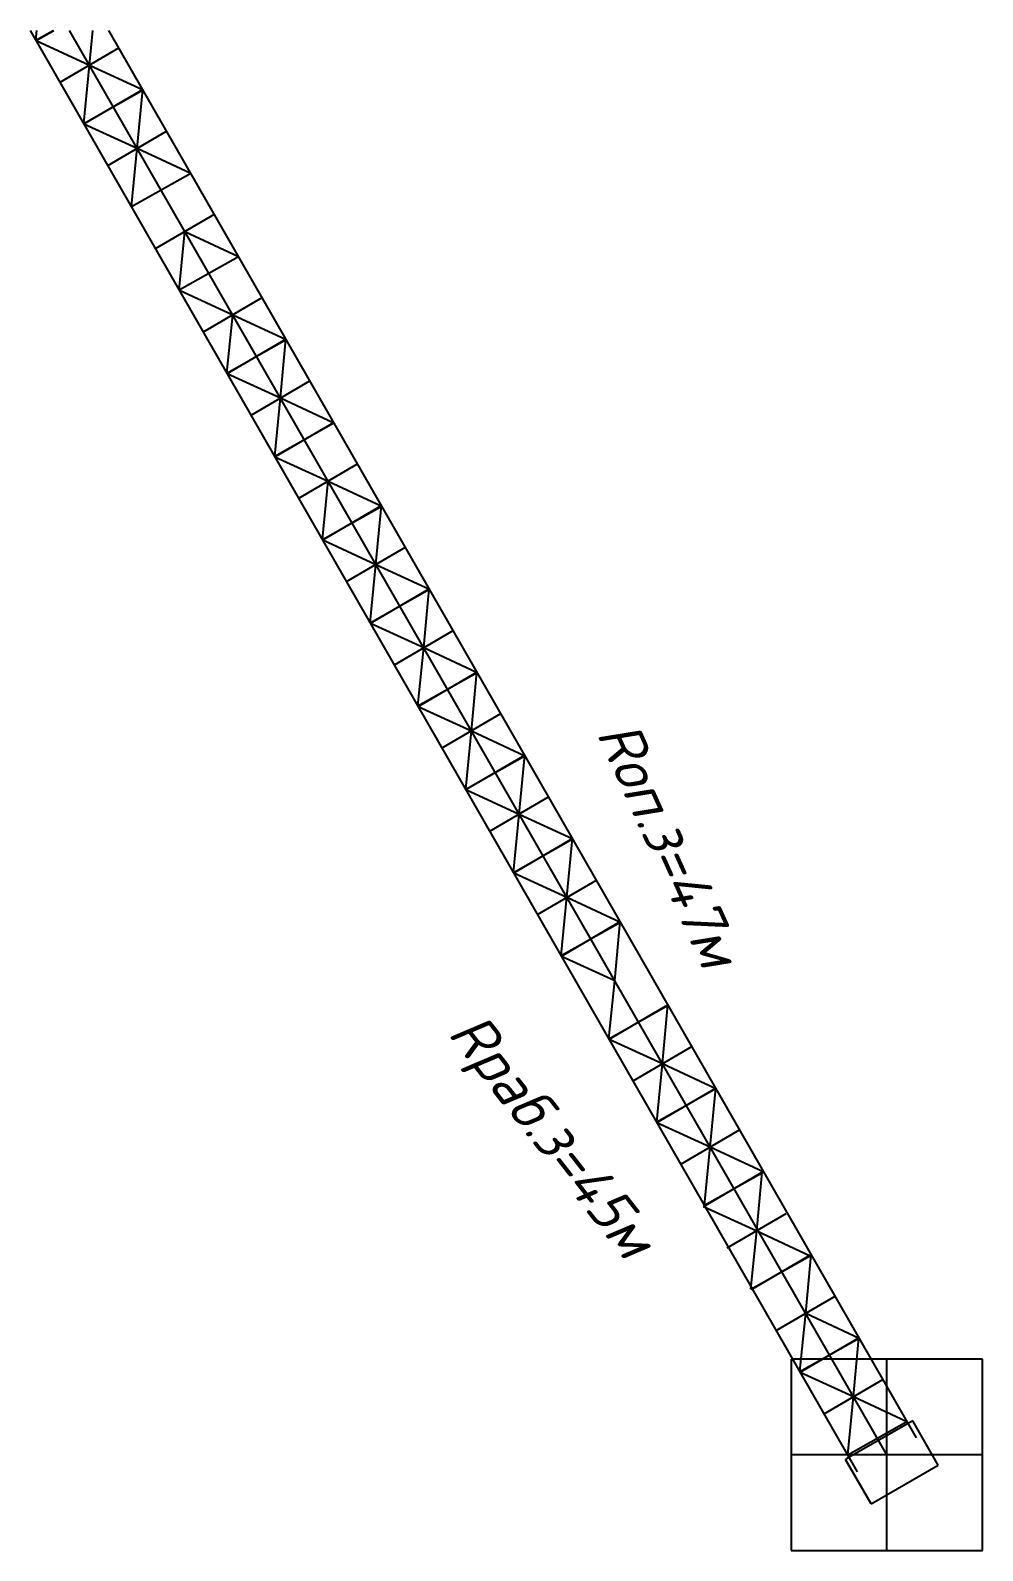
# Model space of a CAD drawing. Header units: millimetres. Extents: x 5763 to 12018931, y 39842 to 3600577.
# Drawn here: x 802334 to 824723, y 430611 to 466339 of the extents above; entities that cross this region are included whole.
import ezdxf

# ---------------------------------------------------------------- set-up
doc = ezdxf.new("R2010")
doc.units = ezdxf.units.MM
doc.styles.add('5', font='isocpeui.ttf', dxfattribs={"height": 5})

msp = doc.modelspace()

# ---------------------------------------------------------------- linework, layer by layer
for p, q in [((821779.54808, 432462.67408), (802333.9929, 466338.67018)), ((802465.56667, 466109.45622), (802488.22098, 466338.67018)), ((802465.56667, 466109.45622), (802871.97608, 466338.67018)), ((802471.5983, 466098.94855), (802881.98699, 466338.67018)), ((822473.3599, 432860.93708), (803256.4163, 466338.67018)), ((803723.72871, 465524.56776), (803800.0237, 466338.67018)), ((823165.46566, 433262.17219), (804178.8397, 466338.67018)), ((802471.5983, 466098.94855), (803723.72871, 465524.56776)), ((803032.93271, 465121.05093), (804414.52471, 465928.0846)), ((803588.23549, 464153.66097), (803723.72871, 465524.56776)), ((803723.72871, 465524.56776), (804981.89075, 464939.67931)), ((803588.23549, 464153.66097), (804981.89075, 464939.67931)), ((803594.26712, 464143.1533), (804975.85912, 464950.18698)), ((804846.39752, 463568.77252), (804975.85912, 464950.18698)), ((803594.26712, 464143.1533), (804846.39752, 463568.77252)), ((804155.60152, 463165.25568), (805537.19353, 463972.28936)), ((804710.9043, 462197.86573), (804846.39752, 463568.77252)), ((804846.39752, 463568.77252), (806104.55956, 462983.88407)), ((804710.9043, 462197.86573), (806104.55956, 462983.88407)), ((805278.27034, 461209.46044), (806659.86234, 462016.49411)), ((805833.57311, 460242.07049), (805969.06634, 461612.97728)), ((805969.06634, 461612.97728), (807227.22837, 461028.08882)), ((805833.57311, 460242.07049), (807227.22837, 461028.08882)), ((805839.60474, 460231.56282), (807091.73515, 459657.18203)), ((806400.93915, 459253.6652), (807782.53115, 460060.69887)), ((806956.24193, 458286.27524), (807091.73515, 459657.18203)), ((807091.73515, 459657.18203), (808349.89719, 459072.29358)), ((806956.24193, 458286.27524), (808349.89719, 459072.29358)), ((806962.27356, 458275.76757), (808343.86556, 459082.80125)), ((808214.40396, 457701.38679), (808343.86556, 459082.80125)), ((806962.27356, 458275.76757), (808214.40396, 457701.38679)), ((807523.60796, 457297.86995), (808905.19996, 458104.90363)), ((808078.91074, 456330.48), (808214.40396, 457701.38679)), ((808214.40396, 457701.38679), (809472.566, 457116.49834)), ((808078.91074, 456330.48), (809472.566, 457116.49834)), ((808084.94237, 456319.97233), (809466.53437, 457127.00601)), ((808084.94237, 456319.97233), (809337.07278, 455745.59155)), ((808646.27677, 455342.07471), (810027.86878, 456149.10838)), ((809201.57955, 454374.68476), (809337.07278, 455745.59155)), ((809337.07278, 455745.59155), (810595.23481, 455160.7031)), ((809201.57955, 454374.68476), (810595.23481, 455160.7031)), ((809207.61118, 454364.17709), (810589.20318, 455171.21076)), ((810459.74159, 453789.7963), (810589.20318, 455171.21076)), ((809207.61118, 454364.17709), (810459.74159, 453789.7963)), ((809768.94559, 453386.27947), (811150.53759, 454193.31314)), ((810324.24836, 452418.88951), (810459.74159, 453789.7963)), ((810459.74159, 453789.7963), (811717.90363, 453204.90785)), ((810324.24836, 452418.88951), (811717.90363, 453204.90785)), ((810330.27999, 452408.38185), (811711.872, 453215.41552)), ((811582.4104, 451834.00106), (811711.872, 453215.41552)), ((810330.27999, 452408.38185), (811582.4104, 451834.00106)), ((810891.6144, 451430.48422), (812273.2064, 452237.5179)), ((811446.91718, 450463.09427), (811582.4104, 451834.00106)), ((811582.4104, 451834.00106), (812840.57244, 451249.11261)), ((811446.91718, 450463.09427), (812840.57244, 451249.11261)), ((811452.94881, 450452.5866), (812834.54081, 451259.62028)), ((812705.07921, 449878.20582), (812834.54081, 451259.62028)), ((811452.94881, 450452.5866), (812705.07921, 449878.20582)), ((812014.28321, 449474.68898), (813395.87522, 450281.72266)), ((812569.58599, 448507.29903), (812705.07921, 449878.20582)), ((812705.07921, 449878.20582), (813963.24125, 449293.31737)), ((812569.58599, 448507.29903), (813963.24125, 449293.31737)), ((812575.61762, 448496.79136), (813957.20962, 449303.82503)), ((813827.74803, 447922.41057), (813957.20962, 449303.82503)), ((812575.61762, 448496.79136), (813827.74803, 447922.41057)), ((813136.95203, 447518.89374), (814518.54403, 448325.92741)), ((813692.2548, 446551.50378), (813827.74803, 447922.41057)), ((813827.74803, 447922.41057), (815085.91006, 447337.52212)), ((813692.2548, 446551.50378), (815085.91006, 447337.52212)), ((813698.28643, 446540.99612), (815079.87844, 447348.02979)), ((814950.41684, 445966.61533), (815079.87844, 447348.02979)), ((813698.28643, 446540.99612), (814950.41684, 445966.61533)), ((814259.62084, 445563.09849), (815641.21284, 446370.13217)), ((814814.92362, 444595.70854), (814950.41684, 445966.61533)), ((814950.41684, 445966.61533), (816208.57888, 445381.72688)), ((814814.92362, 444595.70854), (816208.57888, 445381.72688)), ((814820.95524, 444585.20087), (816202.54725, 445392.23455)), ((816073.08565, 444010.82009), (816202.54725, 445392.23455)), ((814820.95524, 444585.20087), (816073.08565, 444010.82009)), ((815937.59243, 442639.9133), (816073.08565, 444010.82009)), ((815937.59243, 442639.9133), (817331.24769, 443425.93164)), ((815943.62406, 442629.40563), (817325.21606, 443436.4393)), ((817195.75447, 442055.02485), (817325.21606, 443436.4393)), ((815943.62406, 442629.40563), (817195.75447, 442055.02485)), ((816504.95846, 441651.50801), (817886.55047, 442458.54168)), ((817060.26124, 440684.11805), (817195.75447, 442055.02485)), ((817195.75447, 442055.02485), (818453.9165, 441470.13639)), ((817060.26124, 440684.11805), (818453.9165, 441470.13639)), ((817066.29287, 440673.61039), (818447.88487, 441480.64406)), ((818318.42328, 440099.2296), (818447.88487, 441480.64406)), ((817066.29287, 440673.61039), (818318.42328, 440099.2296)), ((817627.62728, 439695.71276), (819009.21928, 440502.74644)), ((818182.93005, 438728.32281), (818318.42328, 440099.2296)), ((818318.42328, 440099.2296), (819576.58532, 439514.34115)), ((818159.47192, 438700.5892), (819541.06393, 439507.62287)), ((818182.93005, 438728.32281), (819576.58532, 439514.34115)), ((819411.60233, 438126.20841), (819541.06393, 439507.62287)), ((818159.47192, 438700.5892), (819411.60233, 438126.20841)), ((818720.80633, 437722.69157), (820102.39833, 438529.72525)), ((819276.10911, 436755.30162), (819411.60233, 438126.20841)), ((819411.60233, 438126.20841), (820669.76437, 437541.31996)), ((819276.10911, 436755.30162), (820669.76437, 437541.31996)), ((819311.6305, 436762.0199), (820693.2225, 437569.05357)), ((820563.7609, 436187.63912), (820693.2225, 437569.05357)), ((819872.9649, 435784.12228), (821254.55691, 436591.15595)), ((820428.26768, 434816.73232), (820563.7609, 436187.63912)), ((820563.7609, 436187.63912), (821821.92294, 435602.75066)), ((820428.26768, 434816.73232), (821821.92294, 435602.75066)), ((820434.29931, 434806.22466), (821815.89131, 435613.25833)), ((821686.42972, 434231.84387), (821815.89131, 435613.25833)), ((822473.3599, 435110.93708), (820223.3599, 435110.93708)), ((820223.3599, 435110.93708), (820223.3599, 430610.93708)), ((822473.3599, 430610.93708), (822473.3599, 435110.93708)), ((824723.3599, 435110.93708), (822473.3599, 435110.93708)), ((824723.3599, 430610.93708), (824723.3599, 435110.93708)), ((820434.29931, 434806.22466), (821686.42972, 434231.84387)), ((820995.63372, 433828.32704), (822377.22572, 434635.36071)), ((821550.93649, 432860.93708), (821686.42972, 434231.84387)), ((821686.42972, 434231.84387), (822944.59175, 433646.95542)), ((821550.93649, 432860.93708), (822944.59175, 433646.95542)), ((822971.30629, 433600.41618), (821583.68266, 432803.89017)), ((823079.66611, 433662.61706), (822971.30629, 433600.41618)), ((823679.39876, 432617.82607), (823079.66611, 433662.61706)), ((824723.3599, 432860.93708), (820223.3599, 432860.93708)), ((821583.68266, 432803.89017), (821499.84382, 432755.76486)), ((822099.57647, 431710.97387), (821499.84382, 432755.76486)), ((822099.57647, 431710.97387), (823679.39876, 432617.82607)), ((820223.3599, 430610.93708), (824723.3599, 430610.93708))]:
    msp.add_line(p, q)

# ---------------------------------------------------------------- texts
at = {"lineweight": 25, "style": '5'}
for s, rotation, p in [('Rоп.з=47м', 294.238702508, (815636.50717, 449820.67697)), ('Rраб.з=45м', 308.068493959, (812126.86183, 442760.82101))]:
    msp.add_text(s, height=1000, rotation=rotation, dxfattribs=at).set_placement(p)

doc.saveas('drawing.dxf')
